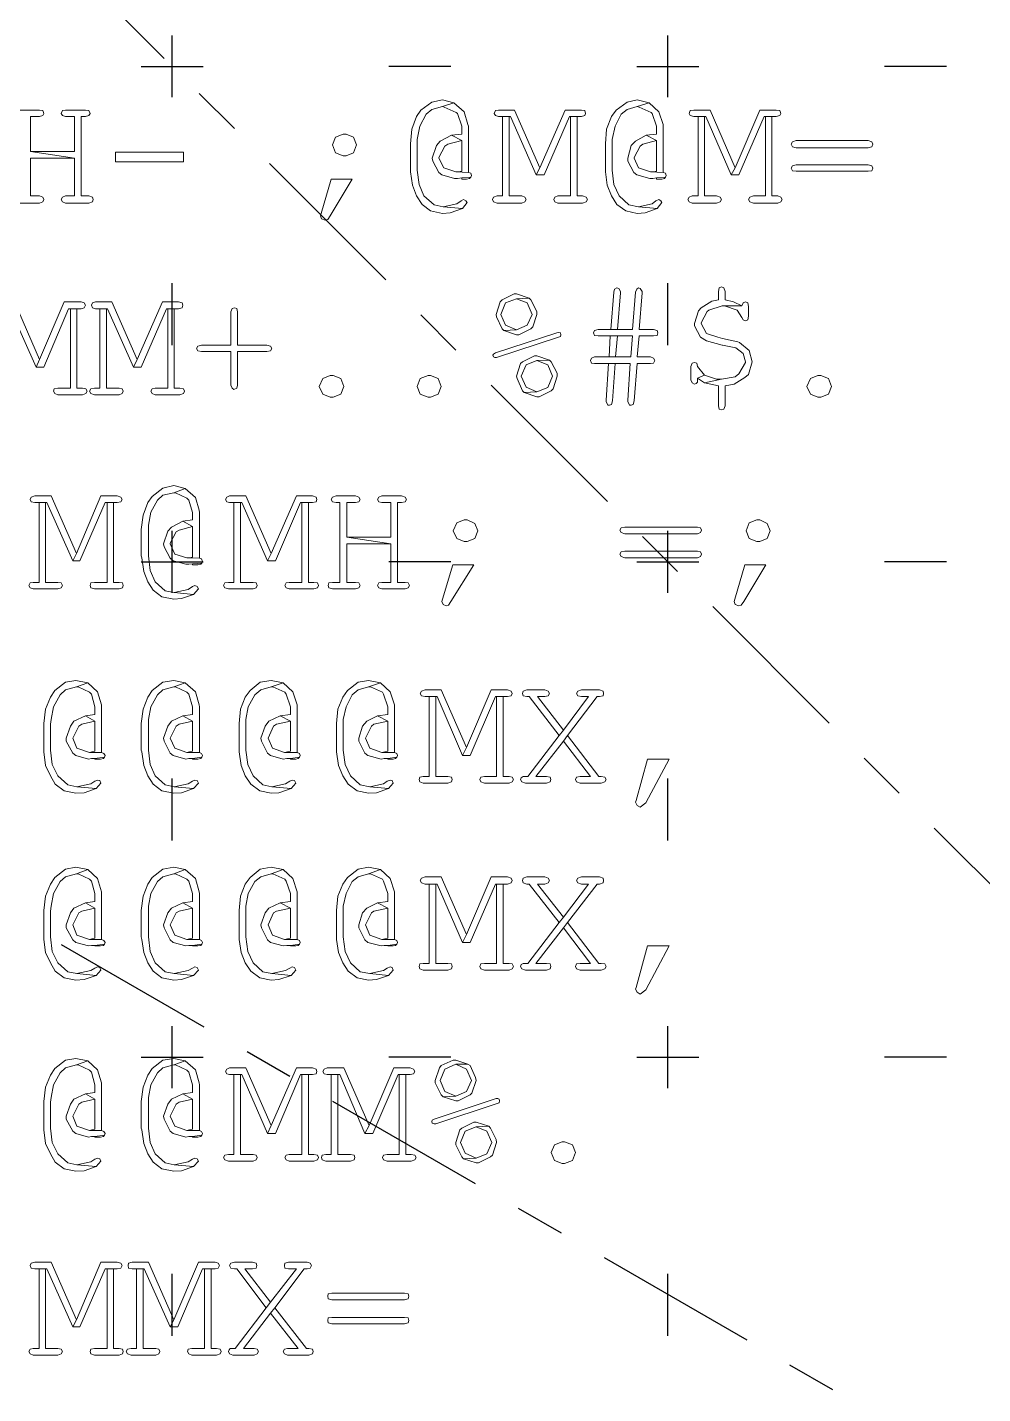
# Model space of a CAD drawing. Header units: inches. Extents: x -51 to 152, y -16 to 48.
# Drawn here: x -41.553 to -39.626, y -9.588 to -6.83 of the extents above; entities that cross this region are included whole.
import ezdxf

# ---------------------------------------------------------------- set-up
doc = ezdxf.new("R2010")
doc.units = ezdxf.units.IN
doc.header["$MEASUREMENT"] = 0
doc.linetypes.add('ACAD_ISO10W100', pattern=[18, 12, -3, 0, -3])

# ---------------------------------------------------------------- blocks, each defined once
blk = doc.blocks.new('PlusMinus')
at = {"color": 0}
for p, q in [((0, -0.0625), (0, 0.0625)), ((-0.0625, 0), (0.0625, 0)), ((0.5625, 0), (0.4375, 0)), ((0, -0.5625), (0, -0.4375))]:
    blk.add_line(p, q, dxfattribs=at)
blk = doc.blocks.new('logogog')
at = {"color": 1, "lineweight": 0}
for points in [[(3.3001, -0.2002), (3.2783, -0.205), (3.2565, -0.2208), (3.248, -0.2341), (3.2383, -0.2596), (3.2359, -0.2887), (3.2359, -0.3421), (3.2359, -0.3457), (3.2395, -0.3724), (3.248, -0.3942), (3.2589, -0.4112), (3.2759, -0.4246), (3.3001, -0.4294), (3.3159, -0.4282), (3.3402, -0.4197), (3.3014, -0.4161), (3.2832, -0.4124), (3.2625, -0.3942), (3.2528, -0.3712), (3.2492, -0.3421), (3.2492, -0.2887), (3.2492, -0.2802), (3.2541, -0.2535), (3.2674, -0.2293), (3.2783, -0.2196), (3.3001, -0.2135), (3.3232, -0.2062)], [(3.3232, -0.2062), (3.3001, -0.2135), (3.3038, -0.2147), (3.328, -0.2256), (3.3305, -0.2281), (3.339, -0.2535), (3.339, -0.2693), (3.3183, -0.2717), (3.339, -0.2826), (3.339, -0.3445), (3.3317, -0.3457), (3.3268, -0.3457), (3.3523, -0.3469), (3.3523, -0.2535), (3.3511, -0.2499), (3.3438, -0.2244)], [(3.6932, -0.2002), (3.6726, -0.205), (3.6507, -0.2208), (3.641, -0.2341), (3.6313, -0.2596), (3.6289, -0.2887), (3.6289, -0.3421), (3.6289, -0.3457), (3.6325, -0.3724), (3.641, -0.3942), (3.6519, -0.4112), (3.6701, -0.4246), (3.6932, -0.4294), (3.7089, -0.4282), (3.7332, -0.4197), (3.6956, -0.4161), (3.6762, -0.4124), (3.6568, -0.3942), (3.6459, -0.3712), (3.6422, -0.3421), (3.6422, -0.2887), (3.6422, -0.2802), (3.6483, -0.2535), (3.6604, -0.2293), (3.6726, -0.2196), (3.6932, -0.2135), (3.7174, -0.2062)], [(3.7174, -0.2062), (3.6932, -0.2135), (3.6968, -0.2147), (3.7211, -0.2256), (3.7235, -0.2281), (3.732, -0.2535), (3.732, -0.2693), (3.7114, -0.2717), (3.732, -0.2826), (3.732, -0.3445), (3.7259, -0.3457), (3.7199, -0.3457), (3.7453, -0.3469), (3.7453, -0.2535), (3.7453, -0.2499), (3.7368, -0.2244)], [(2.5796, -0.2208), (2.5396, -0.2208), (2.5335, -0.222), (2.5311, -0.2281), (2.5335, -0.2317), (2.5396, -0.2341), (2.5578, -0.2341), (2.5578, -0.3045), (2.4692, -0.3045), (2.5578, -0.3178), (2.5578, -0.3942), (2.5396, -0.3942), (2.5335, -0.3967), (2.5311, -0.4015), (2.5335, -0.4064), (2.5396, -0.4088), (2.5869, -0.4088), (2.5941, -0.4064), (2.5954, -0.4015), (2.5941, -0.3967), (2.5869, -0.3942), (2.5711, -0.3942), (2.5711, -0.2341), (2.5796, -0.2341), (2.5869, -0.2317), (2.5893, -0.2281), (2.5869, -0.222)], [(3.4215, -0.2341), (3.4215, -0.3942), (3.4105, -0.3942), (3.4033, -0.3967), (3.4008, -0.4015), (3.4033, -0.4064), (3.4105, -0.4088), (3.4603, -0.4088), (3.4663, -0.4064), (3.4688, -0.4015), (3.4663, -0.3967), (3.4603, -0.3942), (3.4348, -0.3942), (3.4348, -0.2341), (3.4372, -0.2341)], [(3.4457, -0.2208), (3.413, -0.2208), (3.4069, -0.222), (3.4045, -0.2281), (3.4069, -0.2317), (3.413, -0.2341), (3.4215, -0.2341), (3.4372, -0.2341), (3.4894, -0.3518), (3.4967, -0.3372)], [(3.5804, -0.2208), (3.5476, -0.2208), (3.4967, -0.3372), (3.4894, -0.3518), (3.5052, -0.3518), (3.5561, -0.2341), (3.5585, -0.2341), (3.5719, -0.2341), (3.5804, -0.2341), (3.5876, -0.2317), (3.5889, -0.2281), (3.5876, -0.222)], [(3.5719, -0.2341), (3.5585, -0.2341), (3.5585, -0.3942), (3.5331, -0.3942), (3.527, -0.3967), (3.5246, -0.4015), (3.527, -0.4064), (3.5331, -0.4088), (3.5828, -0.4088), (3.5901, -0.4064), (3.5925, -0.4015), (3.5901, -0.3967), (3.5828, -0.3942), (3.5719, -0.3942)], [(3.8157, -0.2341), (3.8157, -0.3942), (3.8036, -0.3942), (3.7975, -0.3967), (3.7951, -0.4015), (3.7975, -0.4064), (3.8036, -0.4088), (3.8533, -0.4088), (3.8606, -0.4064), (3.863, -0.4015), (3.8606, -0.3967), (3.8533, -0.3942), (3.829, -0.3942), (3.829, -0.2341), (3.8315, -0.2341)], [(3.84, -0.2208), (3.8072, -0.2208), (3.7999, -0.222), (3.7975, -0.2281), (3.7999, -0.2317), (3.8072, -0.2341), (3.8157, -0.2341), (3.8315, -0.2341), (3.8824, -0.3518), (3.8909, -0.3372)], [(3.9734, -0.2208), (3.9406, -0.2208), (3.8909, -0.3372), (3.8824, -0.3518), (3.8982, -0.3518), (3.9491, -0.2341), (3.9516, -0.2341), (3.9649, -0.2341), (3.9734, -0.2341), (3.9807, -0.2317), (3.9831, -0.2281), (3.9807, -0.222)], [(3.9649, -0.2341), (3.9516, -0.2341), (3.9516, -0.3942), (3.9273, -0.3942), (3.92, -0.3967), (3.9176, -0.4015), (3.92, -0.4064), (3.9273, -0.4088), (3.977, -0.4088), (3.9831, -0.4064), (3.9855, -0.4015), (3.9831, -0.3967), (3.977, -0.3942), (3.9649, -0.3942)], [(3.1061, -0.2693), (3.1, -0.2693), (3.0842, -0.2754), (3.0782, -0.2911), (3.0842, -0.3069), (3.1, -0.313), (3.1061, -0.313), (3.1206, -0.3069), (3.1267, -0.2911), (3.1206, -0.2754)], [(3.3183, -0.2717), (3.2953, -0.2839), (3.288, -0.2923), (3.2795, -0.3178), (3.2807, -0.3239), (3.2929, -0.3469), (3.2989, -0.3518), (3.3244, -0.3591), (3.3305, -0.3591), (3.339, -0.3579), (3.3572, -0.3566), (3.3584, -0.353), (3.3572, -0.3481), (3.3523, -0.3469), (3.3268, -0.3457), (3.3026, -0.3372), (3.2929, -0.3178), (3.2929, -0.3166), (3.305, -0.2936), (3.3111, -0.2899), (3.339, -0.2826)], [(3.7114, -0.2717), (3.6895, -0.2839), (3.681, -0.2923), (3.6738, -0.3178), (3.6738, -0.3239), (3.6859, -0.3469), (3.692, -0.3518), (3.7187, -0.3591), (3.7247, -0.3591), (3.732, -0.3579), (3.7502, -0.3566), (3.7514, -0.353), (3.7502, -0.3481), (3.7453, -0.3469), (3.7199, -0.3457), (3.6956, -0.3372), (3.6871, -0.3178), (3.6871, -0.3166), (3.6992, -0.2936), (3.7041, -0.2899), (3.732, -0.2826)], [(4.159, -0.2826), (4.0134, -0.2826), (4.0061, -0.2851), (4.0037, -0.2899), (4.0061, -0.2948), (4.0134, -0.2972), (4.159, -0.2972), (4.1663, -0.2948), (4.1687, -0.2899), (4.1663, -0.2851)], [(2.7773, -0.3057), (2.7773, -0.3251), (2.6402, -0.3251), (2.6402, -0.3057), (2.7773, -0.3057)], [(3.3572, -0.3566), (3.339, -0.3579), (3.339, -0.3603), (3.3487, -0.3603), (3.3547, -0.3591)], [(3.7502, -0.3566), (3.732, -0.3579), (3.732, -0.3603), (3.7429, -0.3603), (3.7478, -0.3591)], [(4.159, -0.3312), (4.0134, -0.3312), (4.0061, -0.3336), (4.0037, -0.3384), (4.0061, -0.3433), (4.0134, -0.3445), (4.159, -0.3445), (4.1663, -0.3433), (4.1687, -0.3384), (4.1663, -0.3336)], [(3.1182, -0.3603), (3.0757, -0.3603), (3.0551, -0.4294), (3.0539, -0.4343), (3.0563, -0.4403), (3.0636, -0.4428), (3.0685, -0.4416), (3.0733, -0.4343)], [(3.3426, -0.4015), (3.3378, -0.4039), (3.3293, -0.41), (3.3014, -0.4161), (3.3402, -0.4197), (3.3499, -0.4076), (3.3475, -0.4039)], [(3.7368, -0.4015), (3.7308, -0.4039), (3.7235, -0.41), (3.6956, -0.4161), (3.7332, -0.4197), (3.7429, -0.4076), (3.7405, -0.4039)], [(3.863, -0.5774), (3.8582, -0.5798), (3.8569, -0.5871), (3.8569, -0.6041), (3.8436, -0.6065), (3.8218, -0.6199), (3.8169, -0.6259), (3.8084, -0.6514), (3.8084, -0.6563), (3.8206, -0.6793), (3.8327, -0.6866), (3.8642, -0.6951), (3.8654, -0.6951), (3.8921, -0.7011), (3.9067, -0.7121), (3.9115, -0.729), (3.9115, -0.7303), (3.8982, -0.7533), (3.8909, -0.7594), (3.863, -0.7642), (3.829, -0.7715), (3.8569, -0.7776), (3.8569, -0.8176), (3.8582, -0.8249), (3.863, -0.8261), (3.8679, -0.8249), (3.8703, -0.8176), (3.8703, -0.7776), (3.8885, -0.7739), (3.9103, -0.7606), (3.9176, -0.7545), (3.9249, -0.729), (3.9188, -0.706), (3.8994, -0.6902), (3.8958, -0.689), (3.8654, -0.6817), (3.8557, -0.6793), (3.8327, -0.672), (3.8218, -0.6514), (3.8218, -0.6502), (3.8339, -0.6272), (3.8375, -0.6247), (3.8642, -0.6162), (3.9043, -0.6162), (3.8873, -0.6077), (3.8703, -0.6041), (3.8703, -0.5871), (3.8679, -0.5798)], [(3.4494, -0.592), (3.4445, -0.592), (3.4202, -0.6041), (3.4166, -0.6077), (3.4081, -0.6332), (3.4093, -0.6381), (3.4202, -0.6623), (3.4239, -0.666), (3.4494, -0.6648), (3.4275, -0.6551), (3.4178, -0.6332), (3.4275, -0.6102), (3.4494, -0.6017), (3.4748, -0.6005)], [(3.4748, -0.6005), (3.4494, -0.6017), (3.4712, -0.6102), (3.4809, -0.6332), (3.4712, -0.6551), (3.4494, -0.6648), (3.4239, -0.666), (3.4494, -0.6745), (3.4542, -0.6745), (3.4785, -0.6623), (3.4821, -0.6587), (3.4906, -0.6332), (3.4906, -0.6272), (3.4785, -0.6041)], [(3.6956, -0.5798), (3.692, -0.5823), (3.6895, -0.5883), (3.6835, -0.6635), (3.6531, -0.6635), (3.6398, -0.6635), (3.6143, -0.6635), (3.6071, -0.666), (3.6046, -0.6708), (3.6071, -0.6757), (3.6143, -0.6769), (3.6386, -0.6769), (3.6835, -0.6769), (3.6798, -0.7193), (3.6495, -0.7193), (3.6362, -0.7193), (3.6071, -0.7193), (3.601, -0.7218), (3.5986, -0.7266), (3.601, -0.7315), (3.6071, -0.7327), (3.635, -0.7327), (3.6786, -0.7327), (3.6738, -0.8067), (3.6738, -0.8091), (3.6774, -0.8164), (3.681, -0.8164), (3.6847, -0.8152), (3.6871, -0.8079), (3.6932, -0.7327), (3.7199, -0.7327), (3.7259, -0.7315), (3.7284, -0.7266), (3.7259, -0.7218), (3.7199, -0.7193), (3.6932, -0.7193), (3.6968, -0.6769), (3.7259, -0.6769), (3.7332, -0.6757), (3.7344, -0.6708), (3.7332, -0.666), (3.7259, -0.6635), (3.6968, -0.6635), (3.7029, -0.5895), (3.7029, -0.5871), (3.6992, -0.5811)], [(3.6519, -0.5798), (3.6471, -0.5823), (3.6459, -0.5883), (3.6398, -0.6635), (3.6531, -0.6635), (3.6592, -0.5895), (3.6592, -0.5871), (3.6556, -0.5811)], [(2.4365, -0.6077), (2.4037, -0.6077), (2.3964, -0.6102), (2.3952, -0.615), (2.3964, -0.6199), (2.4037, -0.6223), (2.4122, -0.6223), (2.428, -0.6223), (2.4801, -0.74), (2.4874, -0.7242)], [(2.5711, -0.6077), (2.5371, -0.6077), (2.4874, -0.7242), (2.4801, -0.74), (2.4959, -0.74), (2.5456, -0.6223), (2.5493, -0.6223), (2.5626, -0.6223), (2.5711, -0.6223), (2.5772, -0.6199), (2.5796, -0.615), (2.5772, -0.6102)], [(2.5626, -0.6223), (2.5493, -0.6223), (2.5493, -0.7824), (2.5238, -0.7824), (2.5165, -0.7836), (2.5153, -0.7885), (2.5177, -0.7933), (2.5238, -0.7958), (2.5735, -0.7958), (2.5808, -0.7933), (2.5832, -0.7885), (2.5808, -0.7836), (2.5735, -0.7824), (2.5626, -0.7824)], [(2.6087, -0.6223), (2.6087, -0.7824), (2.5978, -0.7824), (2.5905, -0.7836), (2.5881, -0.7885), (2.5905, -0.7933), (2.5978, -0.7958), (2.6475, -0.7958), (2.6536, -0.7933), (2.656, -0.7885), (2.6536, -0.7836), (2.6475, -0.7824), (2.622, -0.7824), (2.622, -0.6223), (2.6245, -0.6223)], [(2.633, -0.6077), (2.6002, -0.6077), (2.5941, -0.6102), (2.5917, -0.615), (2.5941, -0.6199), (2.6002, -0.6223), (2.6087, -0.6223), (2.6245, -0.6223), (2.6766, -0.74), (2.6839, -0.7242)], [(2.7676, -0.6077), (2.7349, -0.6077), (2.6839, -0.7242), (2.6766, -0.74), (2.6924, -0.74), (2.7434, -0.6223), (2.7458, -0.6223), (2.7591, -0.6223), (2.7676, -0.6223), (2.7749, -0.6199), (2.7761, -0.615), (2.7749, -0.6102)], [(2.7591, -0.6223), (2.7458, -0.6223), (2.7458, -0.7824), (2.7203, -0.7824), (2.7142, -0.7836), (2.7118, -0.7885), (2.7142, -0.7933), (2.7203, -0.7958), (2.77, -0.7958), (2.7773, -0.7933), (2.7797, -0.7885), (2.7773, -0.7836), (2.77, -0.7824), (2.7591, -0.7824)], [(2.8804, -0.6199), (2.8756, -0.6211), (2.8732, -0.6284), (2.8732, -0.6951), (2.8137, -0.6951), (2.8064, -0.6975), (2.804, -0.7024), (2.8064, -0.7072), (2.8137, -0.7084), (2.8732, -0.7084), (2.8732, -0.7764), (2.8756, -0.7824), (2.8792, -0.7848), (2.8853, -0.7824), (2.8865, -0.7764), (2.8865, -0.7084), (2.9459, -0.7084), (2.9532, -0.7072), (2.9556, -0.7024), (2.9532, -0.6975), (2.9459, -0.6951), (2.8865, -0.6951), (2.8865, -0.6284), (2.8853, -0.6211)], [(3.9115, -0.6077), (3.9067, -0.6102), (3.9043, -0.6162), (3.8642, -0.6162), (3.8691, -0.6162), (3.8945, -0.6247), (3.9043, -0.6393), (3.9067, -0.6441), (3.9115, -0.6466), (3.9164, -0.6441), (3.9176, -0.6369), (3.9176, -0.6174), (3.9164, -0.6102)], [(3.5343, -0.6696), (3.5306, -0.6708), (3.4069, -0.7109), (3.4033, -0.7133), (3.402, -0.7157), (3.4033, -0.7193), (3.4057, -0.7206), (3.4093, -0.7206), (3.5343, -0.6793), (3.5379, -0.6781), (3.5391, -0.6745), (3.5379, -0.6708)], [(3.6386, -0.6769), (3.6362, -0.7193), (3.6495, -0.7193), (3.6531, -0.6769), (3.6835, -0.6769)], [(3.4906, -0.7169), (3.4857, -0.7169), (3.4615, -0.729), (3.4578, -0.7327), (3.4494, -0.7582), (3.4506, -0.763), (3.4615, -0.7873), (3.4651, -0.7909), (3.4906, -0.7897), (3.4688, -0.78), (3.4591, -0.7582), (3.4688, -0.7351), (3.4906, -0.7266), (3.5161, -0.7254)], [(3.5161, -0.7254), (3.4906, -0.7266), (3.5124, -0.7351), (3.5221, -0.7582), (3.5124, -0.7812), (3.4906, -0.7897), (3.4651, -0.7909), (3.4906, -0.7994), (3.4955, -0.7994), (3.5197, -0.7873), (3.5234, -0.7836), (3.5318, -0.7582), (3.5318, -0.7521), (3.5197, -0.729)], [(3.635, -0.7327), (3.6301, -0.8067), (3.6301, -0.8091), (3.6337, -0.8164), (3.6374, -0.8164), (3.641, -0.8152), (3.6434, -0.8079), (3.6483, -0.7327), (3.6786, -0.7327)], [(3.8084, -0.7303), (3.8036, -0.7315), (3.8011, -0.7388), (3.8011, -0.7654), (3.8036, -0.7715), (3.8084, -0.7739), (3.8121, -0.7727), (3.8145, -0.7703), (3.8145, -0.7618), (3.829, -0.7557), (3.8145, -0.7388), (3.8133, -0.7315)], [(3.0733, -0.7569), (3.0794, -0.7569), (3.0951, -0.763), (3.0951, -0.763), (3.1012, -0.7788), (3.1012, -0.7788), (3.0951, -0.7946), (3.0951, -0.7946), (3.0794, -0.8006), (3.0794, -0.8006), (3.0733, -0.8006), (3.0587, -0.7946), (3.0587, -0.7946), (3.0515, -0.7788), (3.0515, -0.7788), (3.0587, -0.763), (3.0587, -0.763), (3.0733, -0.7569), (3.0733, -0.7569), (3.0733, -0.7569)], [(3.271, -0.7569), (3.2759, -0.7569), (3.2917, -0.763), (3.2917, -0.763), (3.2977, -0.7788), (3.2977, -0.7788), (3.2917, -0.7946), (3.2917, -0.7946), (3.2759, -0.8006), (3.2759, -0.8006), (3.271, -0.8006), (3.2553, -0.7946), (3.2553, -0.7946), (3.2492, -0.7788), (3.2492, -0.7788), (3.2553, -0.763), (3.2553, -0.763), (3.271, -0.7569), (3.271, -0.7569), (3.271, -0.7569)], [(3.829, -0.7557), (3.8145, -0.7618), (3.829, -0.7715), (3.863, -0.7642), (3.8533, -0.7642)], [(4.0571, -0.7569), (4.0632, -0.7569), (4.0789, -0.763), (4.0789, -0.763), (4.085, -0.7788), (4.085, -0.7788), (4.0789, -0.7946), (4.0789, -0.7946), (4.0632, -0.8006), (4.0632, -0.8006), (4.0571, -0.8006), (4.0425, -0.7946), (4.0425, -0.7946), (4.0353, -0.7788), (4.0353, -0.7788), (4.0425, -0.763), (4.0425, -0.763), (4.0571, -0.7569), (4.0571, -0.7569), (4.0571, -0.7569)], [(2.7579, -0.9789), (2.7361, -0.9838), (2.7142, -1.0008), (2.7057, -1.0129), (2.696, -1.0384), (2.6924, -1.0675), (2.6924, -1.1209), (2.6936, -1.1245), (2.6973, -1.1524), (2.7057, -1.173), (2.7167, -1.19), (2.7336, -1.2034), (2.7579, -1.2082), (2.7737, -1.207), (2.7979, -1.1985), (2.7591, -1.1949), (2.7409, -1.1912), (2.7203, -1.173), (2.7106, -1.15), (2.707, -1.1209), (2.707, -1.0675), (2.707, -1.059), (2.7118, -1.0323), (2.7252, -1.0081), (2.7361, -0.9983), (2.7579, -0.9935), (2.781, -0.985)], [(2.781, -0.985), (2.7579, -0.9935), (2.7616, -0.9935), (2.7846, -1.0044), (2.7882, -1.0081), (2.7955, -1.0335), (2.7955, -1.0481), (2.7761, -1.0505), (2.7955, -1.0614), (2.7955, -1.1233), (2.7895, -1.1245), (2.7846, -1.1245), (2.8101, -1.1257), (2.8101, -1.0335), (2.8089, -1.0287), (2.8016, -1.0032)], [(2.4862, -1.0129), (2.4862, -1.1742), (2.4741, -1.1742), (2.468, -1.1755), (2.4656, -1.1803), (2.468, -1.1852), (2.4741, -1.1876), (2.5238, -1.1876), (2.5311, -1.1852), (2.5335, -1.1803), (2.5311, -1.1755), (2.5238, -1.1742), (2.4995, -1.1742), (2.4995, -1.0129), (2.502, -1.0129)], [(2.5104, -0.9996), (2.4777, -0.9996), (2.4704, -1.002), (2.468, -1.0068), (2.4704, -1.0117), (2.4777, -1.0129), (2.4862, -1.0129), (2.502, -1.0129), (2.5541, -1.1306), (2.5614, -1.116)], [(2.6439, -0.9996), (2.6111, -0.9996), (2.5614, -1.116), (2.5541, -1.1306), (2.5687, -1.1306), (2.6196, -1.0129), (2.6233, -1.0129), (2.6366, -1.0129), (2.6439, -1.0129), (2.6512, -1.0117), (2.6536, -1.0068), (2.6512, -1.002)], [(2.6366, -1.0129), (2.6233, -1.0129), (2.6233, -1.1742), (2.5978, -1.1742), (2.5905, -1.1755), (2.5893, -1.1803), (2.5905, -1.1852), (2.5978, -1.1876), (2.6475, -1.1876), (2.6548, -1.1852), (2.656, -1.1803), (2.6548, -1.1755), (2.6475, -1.1742), (2.6366, -1.1742)], [(2.8792, -1.0129), (2.8792, -1.1742), (2.8683, -1.1742), (2.861, -1.1755), (2.8586, -1.1803), (2.861, -1.1852), (2.8683, -1.1876), (2.918, -1.1876), (2.9241, -1.1852), (2.9265, -1.1803), (2.9241, -1.1755), (2.918, -1.1742), (2.8926, -1.1742), (2.8926, -1.0129), (2.895, -1.0129)], [(2.9035, -0.9996), (2.8707, -0.9996), (2.8647, -1.002), (2.8622, -1.0068), (2.8647, -1.0117), (2.8707, -1.0129), (2.8792, -1.0129), (2.895, -1.0129), (2.9471, -1.1306), (2.9544, -1.116)], [(3.0381, -0.9996), (3.0054, -0.9996), (2.9544, -1.116), (2.9471, -1.1306), (2.9629, -1.1306), (3.0139, -1.0129), (3.0163, -1.0129), (3.0296, -1.0129), (3.0381, -1.0129), (3.0454, -1.0117), (3.0466, -1.0068), (3.0454, -1.002)], [(3.0296, -1.0129), (3.0163, -1.0129), (3.0163, -1.1742), (2.9908, -1.1742), (2.9848, -1.1755), (2.9823, -1.1803), (2.9848, -1.1852), (2.9908, -1.1876), (3.0406, -1.1876), (3.0478, -1.1852), (3.0503, -1.1803), (3.0478, -1.1755), (3.0406, -1.1742), (3.0296, -1.1742)], [(3.1243, -0.9996), (3.0854, -0.9996), (3.0782, -1.002), (3.0757, -1.0068), (3.0782, -1.0117), (3.0854, -1.0129), (3.0927, -1.0129), (3.0927, -1.1742), (3.0782, -1.1742), (3.0709, -1.1755), (3.0697, -1.1803), (3.0709, -1.1852), (3.0782, -1.1876), (3.1243, -1.1876), (3.1315, -1.1852), (3.134, -1.1803), (3.1315, -1.1755), (3.1243, -1.1742), (3.1073, -1.1742), (3.1073, -1.0966), (3.1958, -1.0966), (3.1073, -1.0833), (3.1073, -1.0129), (3.1243, -1.0129), (3.1315, -1.0117), (3.134, -1.0068), (3.1315, -1.002)], [(3.2177, -0.9996), (3.1776, -0.9996), (3.1716, -1.002), (3.1691, -1.0068), (3.1716, -1.0117), (3.1776, -1.0129), (3.1958, -1.0129), (3.1958, -1.0833), (3.1073, -1.0833), (3.1958, -1.0966), (3.1958, -1.1742), (3.1776, -1.1742), (3.1716, -1.1755), (3.1691, -1.1803), (3.1716, -1.1852), (3.1776, -1.1876), (3.2249, -1.1876), (3.231, -1.1852), (3.2334, -1.1803), (3.231, -1.1755), (3.2249, -1.1742), (3.2092, -1.1742), (3.2092, -1.0129), (3.2177, -1.0129), (3.2249, -1.0117), (3.2274, -1.0068), (3.2249, -1.002)], [(2.7761, -1.0505), (2.7531, -1.0626), (2.7458, -1.0711), (2.7373, -1.0966), (2.7385, -1.1027), (2.7506, -1.1257), (2.7567, -1.1306), (2.7822, -1.1378), (2.7882, -1.1378), (2.7955, -1.1366), (2.8149, -1.1354), (2.8161, -1.1318), (2.8137, -1.1269), (2.8101, -1.1257), (2.7846, -1.1245), (2.7603, -1.1172), (2.7506, -1.0966), (2.7506, -1.0954), (2.7628, -1.0723), (2.7688, -1.0687), (2.7955, -1.0614)], [(3.3499, -1.0481), (3.3438, -1.0481), (3.3293, -1.0541), (3.322, -1.0699), (3.3293, -1.0857), (3.3438, -1.0918), (3.3499, -1.0918), (3.3657, -1.0857), (3.3717, -1.0699), (3.3657, -1.0554)], [(3.8145, -1.0626), (3.6677, -1.0626), (3.6604, -1.0639), (3.658, -1.0687), (3.6604, -1.0736), (3.6677, -1.076), (3.8145, -1.076), (3.8206, -1.0736), (3.823, -1.0687), (3.8206, -1.0639)], [(3.9406, -1.0481), (3.9346, -1.0481), (3.9188, -1.0541), (3.9127, -1.0699), (3.9188, -1.0857), (3.9346, -1.0918), (3.9406, -1.0918), (3.9552, -1.0857), (3.9613, -1.0699), (3.9552, -1.0554)], [(3.8145, -1.1112), (3.6677, -1.1112), (3.6604, -1.1124), (3.658, -1.1172), (3.6604, -1.1221), (3.6677, -1.1245), (3.8145, -1.1245), (3.8206, -1.1221), (3.823, -1.1172), (3.8206, -1.1124)], [(2.8149, -1.1354), (2.7955, -1.1366), (2.7955, -1.1391), (2.8064, -1.1391), (2.8125, -1.1378)], [(3.3632, -1.1391), (3.3208, -1.1391), (3.3001, -1.2082), (3.2989, -1.2131), (3.3014, -1.2191), (3.3074, -1.2215), (3.3123, -1.2203), (3.3171, -1.2131)], [(3.9528, -1.1391), (3.9103, -1.1391), (3.8897, -1.2082), (3.8885, -1.2131), (3.8909, -1.2191), (3.8982, -1.2215), (3.903, -1.2203), (3.9079, -1.2131)], [(2.8004, -1.1803), (2.7955, -1.1827), (2.787, -1.1888), (2.7591, -1.1949), (2.7979, -1.1985), (2.8076, -1.1876), (2.8052, -1.1827)], [(2.5602, -1.372), (2.5396, -1.3756), (2.5177, -1.3926), (2.5092, -1.4059), (2.4995, -1.4302), (2.4959, -1.4593), (2.4959, -1.5127), (2.4959, -1.5163), (2.4995, -1.5442), (2.5092, -1.5648), (2.5189, -1.5818), (2.5371, -1.5952), (2.5602, -1.6), (2.5772, -1.5988), (2.6014, -1.5903), (2.5626, -1.5867), (2.5444, -1.583), (2.5238, -1.5648), (2.5129, -1.5418), (2.5092, -1.5127), (2.5092, -1.4605), (2.5104, -1.4508), (2.5153, -1.4253), (2.5286, -1.4011), (2.5396, -1.3914), (2.5614, -1.3853), (2.5844, -1.3768)], [(2.5844, -1.3768), (2.5614, -1.3853), (2.565, -1.3853), (2.5881, -1.3962), (2.5917, -1.3999), (2.599, -1.4253), (2.599, -1.4411), (2.5796, -1.4435), (2.599, -1.4545), (2.599, -1.5151), (2.5929, -1.5163), (2.5881, -1.5175), (2.6123, -1.5175), (2.6123, -1.4253), (2.6123, -1.4217), (2.6039, -1.395)], [(2.7579, -1.372), (2.7361, -1.3756), (2.7142, -1.3926), (2.7057, -1.4059), (2.696, -1.4302), (2.6924, -1.4593), (2.6924, -1.5127), (2.6936, -1.5163), (2.6973, -1.5442), (2.7057, -1.5648), (2.7167, -1.5818), (2.7336, -1.5952), (2.7579, -1.6), (2.7737, -1.5988), (2.7979, -1.5903), (2.7591, -1.5867), (2.7409, -1.583), (2.7203, -1.5648), (2.7106, -1.5418), (2.707, -1.5127), (2.707, -1.4605), (2.707, -1.4508), (2.7118, -1.4253), (2.7252, -1.4011), (2.7361, -1.3914), (2.7579, -1.3853), (2.781, -1.3768)], [(2.781, -1.3768), (2.7579, -1.3853), (2.7616, -1.3853), (2.7846, -1.3962), (2.7882, -1.3999), (2.7955, -1.4253), (2.7955, -1.4411), (2.7761, -1.4435), (2.7955, -1.4545), (2.7955, -1.5151), (2.7895, -1.5163), (2.7846, -1.5175), (2.8101, -1.5175), (2.8101, -1.4253), (2.8089, -1.4217), (2.8016, -1.395)], [(2.9544, -1.372), (2.9326, -1.3756), (2.912, -1.3926), (2.9023, -1.4059), (2.8926, -1.4302), (2.8901, -1.4593), (2.8901, -1.5127), (2.8901, -1.5163), (2.8938, -1.5442), (2.9023, -1.5648), (2.9132, -1.5818), (2.9314, -1.5952), (2.9544, -1.6), (2.9702, -1.5988), (2.9945, -1.5903), (2.9556, -1.5867), (2.9374, -1.583), (2.918, -1.5648), (2.9071, -1.5418), (2.9035, -1.5127), (2.9035, -1.4605), (2.9035, -1.4508), (2.9083, -1.4253), (2.9217, -1.4011), (2.9338, -1.3914), (2.9544, -1.3853), (2.9787, -1.3768)], [(2.9787, -1.3768), (2.9544, -1.3853), (2.9581, -1.3853), (2.9823, -1.3962), (2.9848, -1.3999), (2.9932, -1.4253), (2.9932, -1.4411), (2.9726, -1.4435), (2.9932, -1.4545), (2.9932, -1.5151), (2.9872, -1.5163), (2.9811, -1.5175), (3.0066, -1.5175), (3.0066, -1.4253), (3.0066, -1.4217), (2.9981, -1.395)], [(3.1509, -1.372), (3.1303, -1.3756), (3.1085, -1.3926), (3.0988, -1.4059), (3.0891, -1.4302), (3.0866, -1.4593), (3.0866, -1.5127), (3.0866, -1.5163), (3.0903, -1.5442), (3.0988, -1.5648), (3.1097, -1.5818), (3.1279, -1.5952), (3.1509, -1.6), (3.1667, -1.5988), (3.191, -1.5903), (3.1534, -1.5867), (3.134, -1.583), (3.1146, -1.5648), (3.1036, -1.5418), (3.1, -1.5127), (3.1, -1.4605), (3.1, -1.4508), (3.1061, -1.4253), (3.1182, -1.4011), (3.1303, -1.3914), (3.1509, -1.3853), (3.1752, -1.3768)], [(3.1752, -1.3768), (3.1509, -1.3853), (3.1546, -1.3853), (3.1788, -1.3962), (3.1813, -1.3999), (3.1898, -1.4253), (3.1898, -1.4411), (3.1691, -1.4435), (3.1898, -1.4545), (3.1898, -1.5151), (3.1837, -1.5163), (3.1776, -1.5175), (3.2031, -1.5175), (3.2031, -1.4253), (3.2031, -1.4217), (3.1946, -1.395)], [(3.2735, -1.4047), (3.2735, -1.5661), (3.2613, -1.5661), (3.2541, -1.5673), (3.2528, -1.5721), (3.2541, -1.577), (3.2613, -1.5794), (3.3111, -1.5794), (3.3183, -1.577), (3.3196, -1.5721), (3.3183, -1.5673), (3.3111, -1.5661), (3.2868, -1.5661), (3.2868, -1.4047), (3.2892, -1.4047)], [(3.2977, -1.3914), (3.265, -1.3914), (3.2577, -1.3938), (3.2553, -1.3987), (3.2577, -1.4035), (3.265, -1.4047), (3.2735, -1.4047), (3.2892, -1.4047), (3.3402, -1.5236), (3.3487, -1.5078)], [(3.4312, -1.3914), (3.3984, -1.3914), (3.3487, -1.5078), (3.3402, -1.5236), (3.3559, -1.5236), (3.4069, -1.4047), (3.4093, -1.4047), (3.4227, -1.4047), (3.4312, -1.4047), (3.4384, -1.4035), (3.4409, -1.3987), (3.4384, -1.3938)], [(3.4227, -1.4047), (3.4093, -1.4047), (3.4093, -1.5661), (3.3851, -1.5661), (3.3778, -1.5673), (3.3754, -1.5721), (3.3778, -1.577), (3.3851, -1.5794), (3.4348, -1.5794), (3.4409, -1.577), (3.4433, -1.5721), (3.4409, -1.5673), (3.4348, -1.5661), (3.4227, -1.5661)], [(3.6168, -1.3914), (3.5804, -1.3914), (3.5731, -1.3938), (3.5707, -1.3987), (3.5731, -1.4035), (3.5804, -1.4047), (3.5949, -1.4047), (3.544, -1.4727), (3.5355, -1.4836), (3.4724, -1.5661), (3.4627, -1.5661), (3.4591, -1.5685), (3.4578, -1.5721), (3.4603, -1.577), (3.4676, -1.5794), (3.51, -1.5794), (3.5173, -1.577), (3.5185, -1.5721), (3.5173, -1.5673), (3.51, -1.5661), (3.4882, -1.5661), (3.544, -1.4945), (3.5525, -1.4836), (3.6119, -1.4047), (3.6168, -1.4047), (3.624, -1.4035), (3.6252, -1.3987), (3.624, -1.3938)], [(3.5064, -1.3914), (3.47, -1.3914), (3.4627, -1.3938), (3.4615, -1.3987), (3.4627, -1.4035), (3.47, -1.4047), (3.4748, -1.4047), (3.5355, -1.4836), (3.544, -1.4727), (3.4918, -1.4047), (3.5064, -1.4047), (3.5136, -1.4035), (3.5161, -1.3987), (3.5136, -1.3938)], [(2.5796, -1.4435), (2.5565, -1.4545), (2.5493, -1.4642), (2.5408, -1.4884), (2.5408, -1.4945), (2.5541, -1.5187), (2.5602, -1.5236), (2.5857, -1.5309), (2.5917, -1.5297), (2.599, -1.5297), (2.6184, -1.5272), (2.6196, -1.5236), (2.6172, -1.52), (2.6123, -1.5175), (2.5881, -1.5175), (2.5626, -1.509), (2.5541, -1.4884), (2.5541, -1.4884), (2.5662, -1.4642), (2.5723, -1.4605), (2.599, -1.4545)], [(2.7761, -1.4435), (2.7531, -1.4545), (2.7458, -1.4642), (2.7373, -1.4884), (2.7385, -1.4945), (2.7506, -1.5187), (2.7567, -1.5236), (2.7822, -1.5309), (2.7882, -1.5297), (2.7955, -1.5297), (2.8149, -1.5272), (2.8161, -1.5236), (2.8137, -1.52), (2.8101, -1.5175), (2.7846, -1.5175), (2.7603, -1.509), (2.7506, -1.4884), (2.7506, -1.4884), (2.7628, -1.4642), (2.7688, -1.4605), (2.7955, -1.4545)], [(2.9726, -1.4435), (2.9496, -1.4545), (2.9423, -1.4642), (2.9338, -1.4884), (2.935, -1.4945), (2.9471, -1.5187), (2.9532, -1.5236), (2.9787, -1.5309), (2.986, -1.5297), (2.9932, -1.5297), (3.0114, -1.5272), (3.0127, -1.5236), (3.0114, -1.52), (3.0066, -1.5175), (2.9811, -1.5175), (2.9569, -1.509), (2.9484, -1.4884), (2.9484, -1.4884), (2.9593, -1.4642), (2.9653, -1.4605), (2.9932, -1.4545)], [(3.1691, -1.4435), (3.1473, -1.4545), (3.1388, -1.4642), (3.1315, -1.4884), (3.1315, -1.4945), (3.1437, -1.5187), (3.1497, -1.5236), (3.1764, -1.5309), (3.1825, -1.5297), (3.1898, -1.5297), (3.208, -1.5272), (3.2092, -1.5236), (3.208, -1.52), (3.2031, -1.5175), (3.1776, -1.5175), (3.1534, -1.509), (3.1449, -1.4884), (3.1449, -1.4884), (3.157, -1.4642), (3.1619, -1.4605), (3.1898, -1.4545)], [(3.5525, -1.4836), (3.544, -1.4945), (3.5986, -1.5661), (3.5779, -1.5661), (3.5707, -1.5673), (3.5682, -1.5721), (3.5707, -1.577), (3.5779, -1.5794), (3.6204, -1.5794), (3.6277, -1.577), (3.6301, -1.5721), (3.6277, -1.5673), (3.6204, -1.5661), (3.6155, -1.5661)], [(2.6184, -1.5272), (2.599, -1.5297), (2.599, -1.5309), (2.6099, -1.5309), (2.616, -1.5297)], [(2.8149, -1.5272), (2.7955, -1.5297), (2.7955, -1.5309), (2.8064, -1.5309), (2.8125, -1.5297)], [(3.0114, -1.5272), (2.9932, -1.5297), (2.9932, -1.5309), (3.0042, -1.5309), (3.009, -1.5297)], [(3.208, -1.5272), (3.1898, -1.5297), (3.1898, -1.5309), (3.2007, -1.5309), (3.2055, -1.5297)], [(3.7138, -1.5309), (3.7575, -1.5309), (3.7102, -1.6194), (3.6992, -1.6279), (3.6992, -1.6279), (3.6932, -1.6243), (3.6932, -1.6243), (3.6895, -1.6182), (3.6895, -1.6182), (3.6908, -1.6146), (3.6908, -1.6146), (3.7138, -1.5309)], [(2.6039, -1.5733), (2.599, -1.5758), (2.5905, -1.5806), (2.5626, -1.5867), (2.6014, -1.5903), (2.6111, -1.5794), (2.6087, -1.5745)], [(2.8004, -1.5733), (2.7955, -1.5758), (2.787, -1.5806), (2.7591, -1.5867), (2.7979, -1.5903), (2.8076, -1.5794), (2.8052, -1.5745)], [(2.9969, -1.5733), (2.992, -1.5758), (2.9835, -1.5806), (2.9556, -1.5867), (2.9945, -1.5903), (3.0042, -1.5794), (3.0017, -1.5745)], [(3.1946, -1.5733), (3.1885, -1.5758), (3.1813, -1.5806), (3.1534, -1.5867), (3.191, -1.5903), (3.2007, -1.5794), (3.1983, -1.5745)], [(2.5602, -1.7492), (2.5396, -1.7529), (2.5177, -1.7699), (2.5092, -1.7832), (2.4995, -1.8075), (2.4959, -1.8366), (2.4959, -1.8899), (2.4959, -1.8948), (2.4995, -1.9215), (2.5092, -1.9421), (2.5189, -1.9591), (2.5371, -1.9724), (2.5602, -1.9773), (2.5772, -1.9761), (2.6014, -1.9676), (2.5626, -1.9639), (2.5444, -1.9603), (2.5238, -1.9421), (2.5129, -1.9191), (2.5092, -1.8899), (2.5092, -1.8378), (2.5104, -1.8281), (2.5153, -1.8026), (2.5286, -1.7783), (2.5396, -1.7686), (2.5614, -1.7626), (2.5844, -1.7541)], [(2.5844, -1.7541), (2.5614, -1.7626), (2.565, -1.7626), (2.5881, -1.7735), (2.5917, -1.7771), (2.599, -1.8026), (2.599, -1.8184), (2.5796, -1.8208), (2.599, -1.8317), (2.599, -1.8924), (2.5929, -1.8936), (2.5881, -1.8948), (2.6123, -1.8948), (2.6123, -1.8026), (2.6123, -1.799), (2.6039, -1.7723)], [(2.7579, -1.7492), (2.7361, -1.7529), (2.7142, -1.7699), (2.7057, -1.7832), (2.696, -1.8075), (2.6924, -1.8366), (2.6924, -1.8899), (2.6936, -1.8948), (2.6973, -1.9215), (2.7057, -1.9421), (2.7167, -1.9591), (2.7336, -1.9724), (2.7579, -1.9773), (2.7737, -1.9761), (2.7979, -1.9676), (2.7591, -1.9639), (2.7409, -1.9603), (2.7203, -1.9421), (2.7106, -1.9191), (2.707, -1.8899), (2.707, -1.8378), (2.707, -1.8281), (2.7118, -1.8026), (2.7252, -1.7783), (2.7361, -1.7686), (2.7579, -1.7626), (2.781, -1.7541)], [(2.781, -1.7541), (2.7579, -1.7626), (2.7616, -1.7626), (2.7846, -1.7735), (2.7882, -1.7771), (2.7955, -1.8026), (2.7955, -1.8184), (2.7761, -1.8208), (2.7955, -1.8317), (2.7955, -1.8924), (2.7895, -1.8936), (2.7846, -1.8948), (2.8101, -1.8948), (2.8101, -1.8026), (2.8089, -1.799), (2.8016, -1.7723)], [(2.9544, -1.7492), (2.9326, -1.7529), (2.912, -1.7699), (2.9023, -1.7832), (2.8926, -1.8075), (2.8901, -1.8366), (2.8901, -1.8899), (2.8901, -1.8948), (2.8938, -1.9215), (2.9023, -1.9421), (2.9132, -1.9591), (2.9314, -1.9724), (2.9544, -1.9773), (2.9702, -1.9761), (2.9945, -1.9676), (2.9556, -1.9639), (2.9374, -1.9603), (2.918, -1.9421), (2.9071, -1.9191), (2.9035, -1.8899), (2.9035, -1.8378), (2.9035, -1.8281), (2.9083, -1.8026), (2.9217, -1.7783), (2.9338, -1.7686), (2.9544, -1.7626), (2.9787, -1.7541)], [(2.9787, -1.7541), (2.9544, -1.7626), (2.9581, -1.7626), (2.9823, -1.7735), (2.9848, -1.7771), (2.9932, -1.8026), (2.9932, -1.8184), (2.9726, -1.8208), (2.9932, -1.8317), (2.9932, -1.8924), (2.9872, -1.8936), (2.9811, -1.8948), (3.0066, -1.8948), (3.0066, -1.8026), (3.0066, -1.799), (2.9981, -1.7723)], [(3.1509, -1.7492), (3.1303, -1.7529), (3.1085, -1.7699), (3.0988, -1.7832), (3.0891, -1.8075), (3.0866, -1.8366), (3.0866, -1.8899), (3.0866, -1.8948), (3.0903, -1.9215), (3.0988, -1.9421), (3.1097, -1.9591), (3.1279, -1.9724), (3.1509, -1.9773), (3.1667, -1.9761), (3.191, -1.9676), (3.1534, -1.9639), (3.134, -1.9603), (3.1146, -1.9421), (3.1036, -1.9191), (3.1, -1.8899), (3.1, -1.8378), (3.1, -1.8281), (3.1061, -1.8026), (3.1182, -1.7783), (3.1303, -1.7686), (3.1509, -1.7626), (3.1752, -1.7541)], [(3.1752, -1.7541), (3.1509, -1.7626), (3.1546, -1.7626), (3.1788, -1.7735), (3.1813, -1.7771), (3.1898, -1.8026), (3.1898, -1.8184), (3.1691, -1.8208), (3.1898, -1.8317), (3.1898, -1.8924), (3.1837, -1.8936), (3.1776, -1.8948), (3.2031, -1.8948), (3.2031, -1.8026), (3.2031, -1.799), (3.1946, -1.7723)], [(3.2735, -1.7832), (3.2735, -1.9433), (3.2613, -1.9433), (3.2541, -1.9445), (3.2528, -1.9494), (3.2541, -1.9542), (3.2613, -1.9567), (3.3111, -1.9567), (3.3183, -1.9542), (3.3196, -1.9494), (3.3183, -1.9445), (3.3111, -1.9433), (3.2868, -1.9433), (3.2868, -1.7832), (3.2892, -1.7832)], [(3.2977, -1.7686), (3.265, -1.7686), (3.2577, -1.7711), (3.2553, -1.7759), (3.2577, -1.7808), (3.265, -1.7832), (3.2735, -1.7832), (3.2892, -1.7832), (3.3402, -1.9009), (3.3487, -1.8851)], [(3.4312, -1.7686), (3.3984, -1.7686), (3.3487, -1.8851), (3.3402, -1.9009), (3.3559, -1.9009), (3.4069, -1.7832), (3.4093, -1.7832), (3.4227, -1.7832), (3.4312, -1.7832), (3.4384, -1.7808), (3.4409, -1.7759), (3.4384, -1.7711)], [(3.4227, -1.7832), (3.4093, -1.7832), (3.4093, -1.9433), (3.3851, -1.9433), (3.3778, -1.9445), (3.3754, -1.9494), (3.3778, -1.9542), (3.3851, -1.9567), (3.4348, -1.9567), (3.4409, -1.9542), (3.4433, -1.9494), (3.4409, -1.9445), (3.4348, -1.9433), (3.4227, -1.9433)], [(3.6168, -1.7686), (3.5804, -1.7686), (3.5731, -1.7711), (3.5707, -1.7759), (3.5731, -1.7808), (3.5804, -1.7832), (3.5949, -1.7832), (3.544, -1.8499), (3.5355, -1.8608), (3.4724, -1.9433), (3.4627, -1.9433), (3.4591, -1.9457), (3.4578, -1.9494), (3.4603, -1.9542), (3.4676, -1.9567), (3.51, -1.9567), (3.5173, -1.9542), (3.5185, -1.9494), (3.5173, -1.9445), (3.51, -1.9433), (3.4882, -1.9433), (3.544, -1.8717), (3.5525, -1.8608), (3.6119, -1.7832), (3.6168, -1.7832), (3.624, -1.7808), (3.6252, -1.7759), (3.624, -1.7711)], [(3.5064, -1.7686), (3.47, -1.7686), (3.4627, -1.7711), (3.4615, -1.7759), (3.4627, -1.7808), (3.47, -1.7832), (3.4748, -1.7832), (3.5355, -1.8608), (3.544, -1.8499), (3.4918, -1.7832), (3.5064, -1.7832), (3.5136, -1.7808), (3.5161, -1.7759), (3.5136, -1.7711)], [(2.5796, -1.8208), (2.5565, -1.8317), (2.5493, -1.8414), (2.5408, -1.8657), (2.5408, -1.8717), (2.5541, -1.896), (2.5602, -1.9009), (2.5857, -1.9081), (2.5917, -1.9069), (2.599, -1.9069), (2.6184, -1.9045), (2.6196, -1.9009), (2.6172, -1.8972), (2.6123, -1.8948), (2.5881, -1.8948), (2.5626, -1.8863), (2.5541, -1.8657), (2.5541, -1.8657), (2.5662, -1.8414), (2.5723, -1.8378), (2.599, -1.8317)], [(2.7761, -1.8208), (2.7531, -1.8317), (2.7458, -1.8414), (2.7373, -1.8657), (2.7385, -1.8717), (2.7506, -1.896), (2.7567, -1.9009), (2.7822, -1.9081), (2.7882, -1.9069), (2.7955, -1.9069), (2.8149, -1.9045), (2.8161, -1.9009), (2.8137, -1.8972), (2.8101, -1.8948), (2.7846, -1.8948), (2.7603, -1.8863), (2.7506, -1.8657), (2.7506, -1.8657), (2.7628, -1.8414), (2.7688, -1.8378), (2.7955, -1.8317)], [(2.9726, -1.8208), (2.9496, -1.8317), (2.9423, -1.8414), (2.9338, -1.8657), (2.935, -1.8717), (2.9471, -1.896), (2.9532, -1.9009), (2.9787, -1.9081), (2.986, -1.9069), (2.9932, -1.9069), (3.0114, -1.9045), (3.0127, -1.9009), (3.0114, -1.8972), (3.0066, -1.8948), (2.9811, -1.8948), (2.9569, -1.8863), (2.9484, -1.8657), (2.9484, -1.8657), (2.9593, -1.8414), (2.9653, -1.8378), (2.9932, -1.8317)], [(3.1691, -1.8208), (3.1473, -1.8317), (3.1388, -1.8414), (3.1315, -1.8657), (3.1315, -1.8717), (3.1437, -1.896), (3.1497, -1.9009), (3.1764, -1.9081), (3.1825, -1.9069), (3.1898, -1.9069), (3.208, -1.9045), (3.2092, -1.9009), (3.208, -1.8972), (3.2031, -1.8948), (3.1776, -1.8948), (3.1534, -1.8863), (3.1449, -1.8657), (3.1449, -1.8657), (3.157, -1.8414), (3.1619, -1.8378), (3.1898, -1.8317)], [(3.5525, -1.8608), (3.544, -1.8717), (3.5986, -1.9433), (3.5779, -1.9433), (3.5707, -1.9445), (3.5682, -1.9494), (3.5707, -1.9542), (3.5779, -1.9567), (3.6204, -1.9567), (3.6277, -1.9542), (3.6301, -1.9494), (3.6277, -1.9445), (3.6204, -1.9433), (3.6155, -1.9433)], [(2.6184, -1.9045), (2.599, -1.9069), (2.599, -1.9081), (2.6099, -1.9081), (2.616, -1.9069)], [(2.8149, -1.9045), (2.7955, -1.9069), (2.7955, -1.9081), (2.8064, -1.9081), (2.8125, -1.9069)], [(3.0114, -1.9045), (2.9932, -1.9069), (2.9932, -1.9081), (3.0042, -1.9081), (3.009, -1.9069)], [(3.208, -1.9045), (3.1898, -1.9069), (3.1898, -1.9081), (3.2007, -1.9081), (3.2055, -1.9069)], [(3.7138, -1.9081), (3.7575, -1.9081), (3.7102, -1.9967), (3.6992, -2.0052), (3.6992, -2.0052), (3.6932, -2.0015), (3.6932, -2.0015), (3.6895, -1.9955), (3.6895, -1.9955), (3.6908, -1.9918), (3.6908, -1.9918), (3.7138, -1.9081)], [(2.6039, -1.9506), (2.599, -1.953), (2.5905, -1.9579), (2.5626, -1.9639), (2.6014, -1.9676), (2.6111, -1.9567), (2.6087, -1.9518)], [(2.8004, -1.9506), (2.7955, -1.953), (2.787, -1.9579), (2.7591, -1.9639), (2.7979, -1.9676), (2.8076, -1.9567), (2.8052, -1.9518)], [(2.9969, -1.9506), (2.992, -1.953), (2.9835, -1.9579), (2.9556, -1.9639), (2.9945, -1.9676), (3.0042, -1.9567), (3.0017, -1.9518)], [(3.1946, -1.9506), (3.1885, -1.953), (3.1813, -1.9579), (3.1534, -1.9639), (3.191, -1.9676), (3.2007, -1.9567), (3.1983, -1.9518)], [(2.5602, -2.135), (2.5396, -2.1386), (2.5177, -2.1556), (2.5092, -2.1689), (2.4995, -2.1932), (2.4959, -2.2223), (2.4959, -2.2757), (2.4959, -2.2793), (2.4995, -2.3072), (2.5092, -2.3279), (2.5189, -2.3448), (2.5371, -2.3582), (2.5602, -2.363), (2.5772, -2.3618), (2.6014, -2.3533), (2.5626, -2.3497), (2.5444, -2.3461), (2.5238, -2.3279), (2.5129, -2.3048), (2.5092, -2.2757), (2.5092, -2.2235), (2.5104, -2.2138), (2.5153, -2.1884), (2.5286, -2.1641), (2.5396, -2.1544), (2.5614, -2.1483), (2.5844, -2.1398)], [(2.5844, -2.1398), (2.5614, -2.1483), (2.565, -2.1483), (2.5881, -2.1592), (2.5917, -2.1629), (2.599, -2.1884), (2.599, -2.2041), (2.5796, -2.2066), (2.599, -2.2175), (2.599, -2.2781), (2.5929, -2.2793), (2.5881, -2.2805), (2.6123, -2.2805), (2.6123, -2.1884), (2.6123, -2.1847), (2.6039, -2.158)], [(2.7579, -2.135), (2.7361, -2.1386), (2.7142, -2.1556), (2.7057, -2.1689), (2.696, -2.1932), (2.6924, -2.2223), (2.6924, -2.2757), (2.6936, -2.2793), (2.6973, -2.3072), (2.7057, -2.3279), (2.7167, -2.3448), (2.7336, -2.3582), (2.7579, -2.363), (2.7737, -2.3618), (2.7979, -2.3533), (2.7591, -2.3497), (2.7409, -2.3461), (2.7203, -2.3279), (2.7106, -2.3048), (2.707, -2.2757), (2.707, -2.2235), (2.707, -2.2138), (2.7118, -2.1884), (2.7252, -2.1641), (2.7361, -2.1544), (2.7579, -2.1483), (2.781, -2.1398)], [(2.781, -2.1398), (2.7579, -2.1483), (2.7616, -2.1483), (2.7846, -2.1592), (2.7882, -2.1629), (2.7955, -2.1884), (2.7955, -2.2041), (2.7761, -2.2066), (2.7955, -2.2175), (2.7955, -2.2781), (2.7895, -2.2793), (2.7846, -2.2805), (2.8101, -2.2805), (2.8101, -2.1884), (2.8089, -2.1847), (2.8016, -2.158)], [(3.3268, -2.1386), (3.322, -2.1386), (3.2977, -2.1495), (3.2941, -2.1544), (3.2856, -2.1799), (3.2856, -2.1847), (3.2977, -2.209), (3.3014, -2.2126), (3.3268, -2.2114), (3.305, -2.2017), (3.2953, -2.1799), (3.305, -2.1568), (3.3268, -2.1471), (3.3511, -2.1471)], [(3.3511, -2.1471), (3.3268, -2.1471), (3.3487, -2.1568), (3.3584, -2.1799), (3.3487, -2.2017), (3.3268, -2.2114), (3.3014, -2.2126), (3.3268, -2.2211), (3.3317, -2.2211), (3.3559, -2.209), (3.3596, -2.2053), (3.3681, -2.1799), (3.3669, -2.1738), (3.3559, -2.1495)], [(2.8792, -2.1677), (2.8792, -2.3291), (2.8683, -2.3291), (2.861, -2.3303), (2.8586, -2.3351), (2.861, -2.34), (2.8683, -2.3424), (2.918, -2.3424), (2.9241, -2.34), (2.9265, -2.3351), (2.9241, -2.3303), (2.918, -2.3291), (2.8926, -2.3291), (2.8926, -2.1677), (2.895, -2.1677)], [(2.9035, -2.1544), (2.8707, -2.1544), (2.8647, -2.1568), (2.8622, -2.1617), (2.8647, -2.1665), (2.8707, -2.1677), (2.8792, -2.1677), (2.895, -2.1677), (2.9471, -2.2866), (2.9544, -2.2708)], [(3.0381, -2.1544), (3.0054, -2.1544), (2.9544, -2.2708), (2.9471, -2.2866), (2.9629, -2.2866), (3.0139, -2.1677), (3.0163, -2.1677), (3.0296, -2.1677), (3.0381, -2.1677), (3.0454, -2.1665), (3.0466, -2.1617), (3.0454, -2.1568)], [(3.0296, -2.1677), (3.0163, -2.1677), (3.0163, -2.3291), (2.9908, -2.3291), (2.9848, -2.3303), (2.9823, -2.3351), (2.9848, -2.34), (2.9908, -2.3424), (3.0406, -2.3424), (3.0478, -2.34), (3.0503, -2.3351), (3.0478, -2.3303), (3.0406, -2.3291), (3.0296, -2.3291)], [(3.0757, -2.1677), (3.0757, -2.3291), (3.0648, -2.3291), (3.0575, -2.3303), (3.0563, -2.3351), (3.0575, -2.34), (3.0648, -2.3424), (3.1146, -2.3424), (3.1218, -2.34), (3.123, -2.3351), (3.1218, -2.3303), (3.1146, -2.3291), (3.0891, -2.3291), (3.0891, -2.1677), (3.0927, -2.1677)], [(3.1012, -2.1544), (3.0672, -2.1544), (3.0612, -2.1568), (3.0587, -2.1617), (3.0612, -2.1665), (3.0672, -2.1677), (3.0757, -2.1677), (3.0927, -2.1677), (3.1437, -2.2866), (3.1522, -2.2708)], [(3.2346, -2.1544), (3.2019, -2.1544), (3.1522, -2.2708), (3.1437, -2.2866), (3.1594, -2.2866), (3.2104, -2.1677), (3.2128, -2.1677), (3.2262, -2.1677), (3.2346, -2.1677), (3.2419, -2.1665), (3.2443, -2.1617), (3.2419, -2.1568)], [(3.2262, -2.1677), (3.2128, -2.1677), (3.2128, -2.3291), (3.1885, -2.3291), (3.1813, -2.3303), (3.1788, -2.3351), (3.1813, -2.34), (3.1885, -2.3424), (3.2371, -2.3424), (3.2443, -2.34), (3.2468, -2.3351), (3.2443, -2.3303), (3.2371, -2.3291), (3.2262, -2.3291)], [(2.5796, -2.2066), (2.5565, -2.2175), (2.5493, -2.2272), (2.5408, -2.2514), (2.5408, -2.2575), (2.5541, -2.2818), (2.5602, -2.2866), (2.5857, -2.2939), (2.5917, -2.2927), (2.599, -2.2927), (2.6184, -2.2903), (2.6196, -2.2866), (2.6172, -2.283), (2.6123, -2.2805), (2.5881, -2.2805), (2.5626, -2.2721), (2.5541, -2.2514), (2.5541, -2.2514), (2.5662, -2.2272), (2.5723, -2.2235), (2.599, -2.2175)], [(2.7761, -2.2066), (2.7531, -2.2175), (2.7458, -2.2272), (2.7373, -2.2514), (2.7385, -2.2575), (2.7506, -2.2818), (2.7567, -2.2866), (2.7822, -2.2939), (2.7882, -2.2927), (2.7955, -2.2927), (2.8149, -2.2903), (2.8161, -2.2866), (2.8137, -2.283), (2.8101, -2.2805), (2.7846, -2.2805), (2.7603, -2.2721), (2.7506, -2.2514), (2.7506, -2.2514), (2.7628, -2.2272), (2.7688, -2.2235), (2.7955, -2.2175)], [(3.4117, -2.2163), (3.4081, -2.2163), (3.2832, -2.2575), (3.2795, -2.2599), (3.2783, -2.2624), (3.2795, -2.266), (3.2832, -2.2672), (3.2868, -2.2672), (3.4105, -2.226), (3.4142, -2.2247), (3.4154, -2.2211), (3.4142, -2.2175)], [(3.3681, -2.2636), (3.3632, -2.2636), (3.339, -2.2757), (3.3353, -2.2793), (3.3268, -2.3048), (3.3268, -2.3097), (3.339, -2.3339), (3.3426, -2.3376), (3.3681, -2.3364), (3.3462, -2.3266), (3.3365, -2.3048), (3.3462, -2.2818), (3.3681, -2.2733), (3.3936, -2.2721)], [(3.3936, -2.2721), (3.3681, -2.2733), (3.3899, -2.2818), (3.3996, -2.3048), (3.3899, -2.3279), (3.3681, -2.3364), (3.3426, -2.3376), (3.3681, -2.3461), (3.3729, -2.3461), (3.3972, -2.3339), (3.4008, -2.3303), (3.4093, -2.3048), (3.4081, -2.2987), (3.3972, -2.2757)], [(2.6184, -2.2903), (2.599, -2.2927), (2.599, -2.2939), (2.6099, -2.2939), (2.616, -2.2927)], [(2.8149, -2.2903), (2.7955, -2.2927), (2.7955, -2.2939), (2.8064, -2.2939), (2.8125, -2.2927)], [(3.5415, -2.3036), (3.5464, -2.3036), (3.5622, -2.3097), (3.5622, -2.3097), (3.5682, -2.3254), (3.5682, -2.3254), (3.5622, -2.3412), (3.5622, -2.3412), (3.5464, -2.3473), (3.5464, -2.3473), (3.5415, -2.3473), (3.5258, -2.3412), (3.5258, -2.3412), (3.5197, -2.3254), (3.5197, -2.3254), (3.5258, -2.3097), (3.5258, -2.3097), (3.5415, -2.3036), (3.5415, -2.3036), (3.5415, -2.3036)], [(2.6039, -2.3364), (2.599, -2.3388), (2.5905, -2.3436), (2.5626, -2.3497), (2.6014, -2.3533), (2.6111, -2.3424), (2.6087, -2.3376)], [(2.8004, -2.3364), (2.7955, -2.3388), (2.787, -2.3436), (2.7591, -2.3497), (2.7979, -2.3533), (2.8076, -2.3424), (2.8052, -2.3376)], [(2.4862, -2.5596), (2.4862, -2.7209), (2.4741, -2.7209), (2.468, -2.7221), (2.4656, -2.727), (2.468, -2.7318), (2.4741, -2.7342), (2.5238, -2.7342), (2.5311, -2.7318), (2.5335, -2.727), (2.5311, -2.7221), (2.5238, -2.7209), (2.4995, -2.7209), (2.4995, -2.5596), (2.502, -2.5596)], [(2.5104, -2.5462), (2.4777, -2.5462), (2.4704, -2.5486), (2.468, -2.5535), (2.4704, -2.5583), (2.4777, -2.5596), (2.4862, -2.5596), (2.502, -2.5596), (2.5541, -2.6772), (2.5614, -2.6627)], [(2.6439, -2.5462), (2.6111, -2.5462), (2.5614, -2.6627), (2.5541, -2.6772), (2.5687, -2.6772), (2.6196, -2.5596), (2.6233, -2.5596), (2.6366, -2.5596), (2.6439, -2.5596), (2.6512, -2.5583), (2.6536, -2.5535), (2.6512, -2.5486)], [(2.6366, -2.5596), (2.6233, -2.5596), (2.6233, -2.7209), (2.5978, -2.7209), (2.5905, -2.7221), (2.5893, -2.727), (2.5905, -2.7318), (2.5978, -2.7342), (2.6475, -2.7342), (2.6548, -2.7318), (2.656, -2.727), (2.6548, -2.7221), (2.6475, -2.7209), (2.6366, -2.7209)], [(2.6827, -2.5596), (2.6827, -2.7209), (2.6718, -2.7209), (2.6645, -2.7221), (2.6621, -2.727), (2.6645, -2.7318), (2.6718, -2.7342), (2.7215, -2.7342), (2.7276, -2.7318), (2.73, -2.727), (2.7276, -2.7221), (2.7215, -2.7209), (2.696, -2.7209), (2.696, -2.5596), (2.6985, -2.5596)], [(2.707, -2.5462), (2.6742, -2.5462), (2.6669, -2.5486), (2.6657, -2.5535), (2.6669, -2.5583), (2.6742, -2.5596), (2.6827, -2.5596), (2.6985, -2.5596), (2.7506, -2.6772), (2.7579, -2.6627)], [(2.8416, -2.5462), (2.8076, -2.5462), (2.7579, -2.6627), (2.7506, -2.6772), (2.7664, -2.6772), (2.8161, -2.5596), (2.8198, -2.5596), (2.8331, -2.5596), (2.8416, -2.5596), (2.8477, -2.5583), (2.8501, -2.5535), (2.8477, -2.5486)], [(2.8331, -2.5596), (2.8198, -2.5596), (2.8198, -2.7209), (2.7943, -2.7209), (2.787, -2.7221), (2.7858, -2.727), (2.7882, -2.7318), (2.7943, -2.7342), (2.844, -2.7342), (2.8513, -2.7318), (2.8537, -2.727), (2.8513, -2.7221), (2.844, -2.7209), (2.8331, -2.7209)], [(3.0272, -2.5462), (2.9896, -2.5462), (2.9823, -2.5486), (2.9811, -2.5535), (2.9823, -2.5583), (2.9896, -2.5596), (3.0054, -2.5596), (2.9532, -2.6275), (2.9447, -2.6384), (2.8816, -2.7209), (2.8719, -2.7209), (2.8695, -2.7233), (2.8683, -2.727), (2.8707, -2.7318), (2.8768, -2.7342), (2.9205, -2.7342), (2.9265, -2.7318), (2.929, -2.727), (2.9265, -2.7221), (2.9205, -2.7209), (2.8986, -2.7209), (2.9532, -2.6493), (2.9617, -2.6384), (3.0211, -2.5596), (3.0272, -2.5596), (3.0333, -2.5583), (3.0357, -2.5535), (3.0333, -2.5486)], [(2.9168, -2.5462), (2.8804, -2.5462), (2.8732, -2.5486), (2.8707, -2.5535), (2.8732, -2.5583), (2.8804, -2.5596), (2.8853, -2.5596), (2.9447, -2.6384), (2.9532, -2.6275), (2.9011, -2.5596), (2.9168, -2.5596), (2.9241, -2.5583), (2.9253, -2.5535), (2.9241, -2.5486)], [(3.2237, -2.6093), (3.0769, -2.6093), (3.0697, -2.6105), (3.0685, -2.6154), (3.0697, -2.6202), (3.0769, -2.6226), (3.2237, -2.6226), (3.231, -2.6202), (3.2322, -2.6154), (3.231, -2.6105)], [(2.9617, -2.6384), (2.9532, -2.6493), (3.009, -2.7209), (2.9872, -2.7209), (2.9811, -2.7221), (2.9787, -2.727), (2.9811, -2.7318), (2.9872, -2.7342), (3.0308, -2.7342), (3.0381, -2.7318), (3.0393, -2.727), (3.0381, -2.7221), (3.0308, -2.7209), (3.026, -2.7209)], [(3.2237, -2.6578), (3.0769, -2.6578), (3.0697, -2.659), (3.0685, -2.6639), (3.0697, -2.6687), (3.0769, -2.6712), (3.2237, -2.6712), (3.231, -2.6687), (3.2322, -2.6639), (3.231, -2.659)]]:
    blk.add_lwpolyline(points, close=True, dxfattribs=at)
blk.add_lwpolyline([(2.4401, -0.4088), (2.4874, -0.4088), (2.4935, -0.4064), (2.4959, -0.4015), (2.4935, -0.3967), (2.4874, -0.3942), (2.4692, -0.3942), (2.4692, -0.3178), (2.5578, -0.3178), (2.4692, -0.3045), (2.4692, -0.2341), (2.4874, -0.2341), (2.4935, -0.2317), (2.4959, -0.2281), (2.4935, -0.222), (2.4874, -0.2208), (2.4474, -0.2208)], dxfattribs=at)

msp = doc.modelspace()

# ---------------------------------------------------------------- linework, layer by layer
at = {"color": 1, "linetype": 'ACAD_ISO10W100', "ltscale": 0.0277}
for p, q in [((-36.8055, -11.3646), (-46.2613, -1.9088)), ((-36.8154, -11.3776), (-51.2613, -3.0372))]:
    msp.add_line(p, q, dxfattribs=at)

# ---------------------------------------------------------------- block references
at = {"color": 0}
msp.add_blockref('logogog', (-44.016, -6.7762), dxfattribs=at)
at = {"color": 1}
for p in [(-41.2613, -6.9088), (-40.2613, -6.9088), (-41.2613, -7.9088), (-40.2613, -7.9088), (-41.2613, -8.9088), (-40.2613, -8.9088)]:
    msp.add_blockref('PlusMinus', p, dxfattribs=at)

doc.saveas('drawing.dxf')
